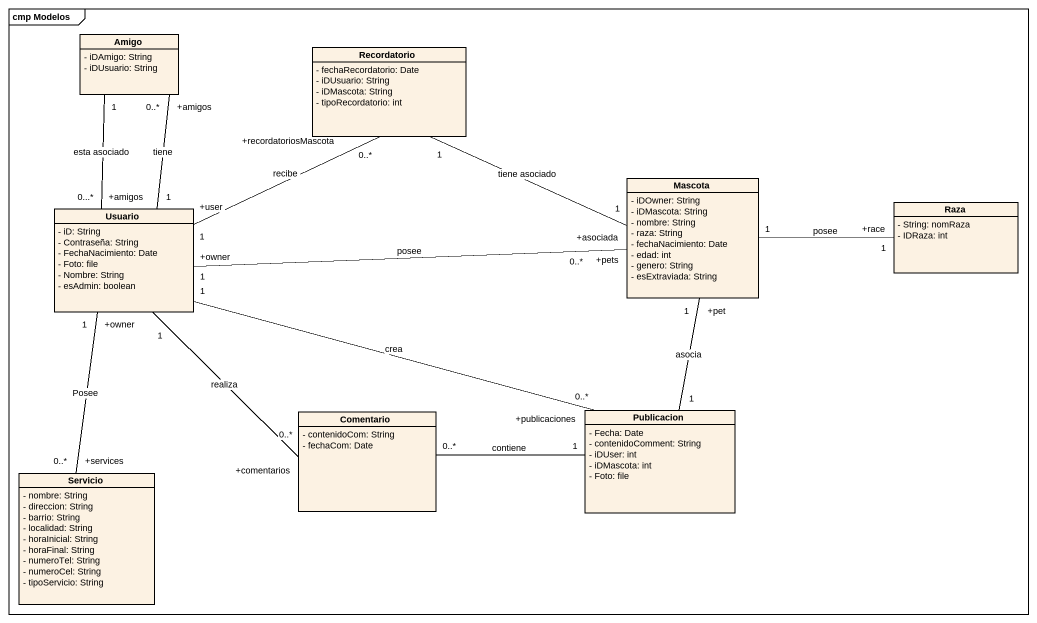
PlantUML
@startuml
mainframe cmp Modelos
hide circle
hide empty members
skinparam classAttributeIconSize 0
class Amigo {
  - iDAmigo: String
  - iDUsuario: String
}
class Recordatorio {
  - fechaRecordatorio: Date
  - iDUsuario: String
  - iDMascota: String
  - tipoRecordatorio: int
}
class Usuario {
  - iD: String
  - Contraseña: String
  - FechaNacimiento: Date
  - Foto: file
  - Nombre: String
  - esAdmin: boolean
}
class Mascota {
  - iDOwner: String
  - iDMascota: String
  - nombre: String
  - raza: String
  - fechaNacimiento: Date
  - edad: int
  - genero: String
  - esExtraviada: String
}
class Raza {
  - String: nomRaza
  - IDRaza: int
}
class Comentario {
  - contenidoCom: String
  - fechaCom: Date
}
class Publicacion {
  - Fecha: Date
  - contenidoComment: String
  - iDUser: int
  - iDMascota: int
  - Foto: file
}
class Servicio {
  - nombre: String
  - direccion: String
  - barrio: String
  - localidad: String
  - horaInicial: String
  - horaFinal: String
  - numeroTel: String
  - numeroCel: String
  - tipoServicio: String
}
Recordatorio "1" -right- "+asociada\n1" Mascota : tiene asociado
Usuario "1" -up- "+amigos\n0..*" Amigo : tiene
Usuario "+amigos\n0...*" -up- "1" Amigo : esta asociado
Usuario "+user\n1" -up- "+recordatoriosMascota\n0..*" Recordatorio : recibe
Usuario "+owner\n1" -right- "+pets\n0..*" Mascota : posee
Usuario "1" -- "+comentarios\n0..*" Comentario : realiza
Usuario "1" -right- "+publicaciones\n0..*" Publicacion : crea
Usuario "+owner\n1" -- "+services\n0..*" Servicio : Posee
Raza "+race\n1" -left- "1" Mascota : posee
Comentario "0..*" -right- "1" Publicacion : contiene
Publicacion "1" -up- "+pet\n1" Mascota : asocia
@enduml
